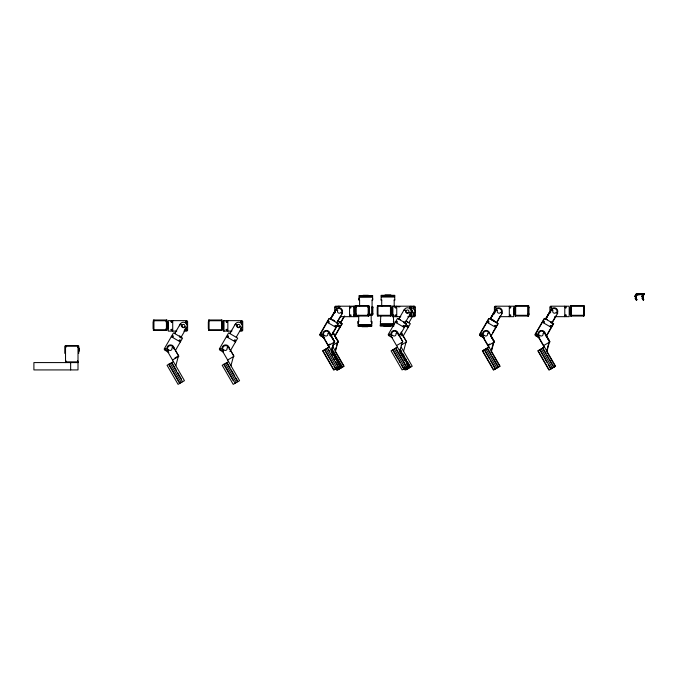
<?xml version="1.0" encoding="UTF-8"?>
<svg xmlns="http://www.w3.org/2000/svg" width="678" height="678" viewBox="0 0 678 678"><rect width="100%" height="100%" fill="white"/><g stroke="black" fill="none" stroke-linecap="round" stroke-linejoin="round"><path stroke-width="1.02" d="M153.203 328.694L153.203 321.779M167.169 328.788L167.169 321.686M208.332 328.694L208.332 321.779M222.299 328.788L222.299 321.686M355.111 313.397L355.111 314.473L355.111 307.117L355.111 308.193M355.297 311.846L355.297 316.033L368.891 316.033L368.891 305.558L355.297 305.558L355.297 309.753M358.687 315.287L358.687 321.94L358.137 321.94M359.586 306.134L359.586 299.998L359.035 299.998M369.078 313.6L369.078 314.456L369.078 307.134L369.078 307.99M371.18 314.863L371.18 321.94L371.739 321.94M368.959 314.956L372.078 314.956L372.078 299.998L372.629 299.998M372.629 295.583L372.629 300.066L372.078 300.066M372.815 314.346L372.815 313.456M372.815 307.922L372.815 306.99L372.815 314.389M377.231 314.253L377.231 307.337M391.198 314.346L391.198 307.244M514.848 313.397L514.848 314.473L514.848 307.117L514.848 308.193M528.815 313.6L528.815 314.456L528.815 307.134L528.815 307.99M570.325 313.397L570.325 314.473L570.325 307.117L570.325 308.193M570.512 311.846L570.512 316.033L584.114 316.033L584.114 305.558L570.512 305.558L570.512 309.753M584.292 313.6L584.292 314.456L584.292 307.134L584.292 307.99M335.237 311.736L335.288 310.778M635.888 296.676L635.193 296.608L635.625 296.201M635.311 296.362L635.854 297.049L636.786 295.447L635.845 294.922C632.972 296.049 636.964 297.464 635.354 296.811M636.074 298.21L636.354 297.303C635.125 295.023 635.091 297.286 635.574 296.345M635.439 296.142L635.71 296.727M642.532 296.532L642.168 296.294M635.337 296.659L635.862 296.311L635.727 297.006M638.337 293.693C631.879 294.218 639.651 295.294 636.506 293.888C636.566 294.32 635.879 295.066 638.337 294.744L638.278 293.693M643.947 294.481C641.261 294.133 647.507 293.26 642.168 293.693L642.168 294.744C644.549 294.498 644.032 293.354 643.914 294.659M643.507 294.26L643.998 294.396L643.447 295.354L642.812 294.989M643.922 294.388L643.608 293.862M175.814 365.73L178.238 356.696M230.944 365.73L233.368 356.696M331.373 351.289L333.788 342.254M331.72 351.289L334.135 342.254M335.381 350.289L336.186 347.272M336.72 345.272L337.534 342.254M335.457 351.289L337.873 342.254M399.842 351.289L402.257 342.254M403.579 351.289L406.003 342.254M493.533 342.254L491.109 351.289L499.745 366.247L493.381 369.925L482.355 350.831L488.719 347.153L482.473 336.339M491.457 351.289L493.881 342.254M546.858 350.289L549.01 342.254M546.934 351.289L549.358 342.254M642.922 298.21L643.159 297.303L642.261 296.142L643.786 299.701L643.151 300.066L642.049 298.159L642.685 297.795M636.998 293.905L636.481 294.345L637.117 294.269M542.892 321.787L543.409 321.27M636.515 294.032L637.193 294.396L636.6 295.354M643.541 294.184L642.837 294.938M175.017 333.051L180.255 323.982L181.831 324.898A1.848 1.848 0 0 0 182.509 327.423A1.848 1.848 0 0 0 185.035 326.745L186.611 327.652L181.102 337.203M175.305 350.687L182.56 338.119L173.492 332.881L164.212 348.95L164.483 349.958L168.814 352.458M230.147 333.051L235.385 323.982L236.961 324.898A1.848 1.848 0 0 0 237.639 327.423A1.848 1.848 0 0 0 240.165 326.745L241.749 327.652L236.232 337.203M229.927 351.568L237.69 338.119L228.622 332.881L219.341 348.95L219.613 349.958L223.511 352.213M329.05 318.44L319.77 334.517L320.033 335.517L323.931 337.771M330.567 318.609L335.288 310.448M330.915 318.609L336.152 309.541L337.737 310.456A1.848 1.848 0 0 0 338.407 312.982A1.848 1.848 0 0 0 340.941 312.304L342.517 313.211L337.008 322.762M336.661 322.762L340.602 315.94M331.364 335.373L337.678 324.44M331.203 336.246L338.466 323.677L329.389 318.44L320.109 334.517L320.38 335.517L324.711 338.017M340.67 322.287L343.907 316.685M344.687 315.94L340.746 322.762L338.017 321.186M334.601 336.246L339.653 327.499M340.093 326.728L341.856 323.677M334.94 336.246L342.204 323.677L337.669 321.058M399.037 318.609L404.274 309.541L405.859 310.456A1.848 1.848 0 0 0 406.537 312.982A1.848 1.848 0 0 0 409.063 312.304L410.639 313.211L405.13 322.762M399.325 336.246L406.588 323.677L397.52 318.44L388.24 334.517L388.502 335.517L392.401 337.771M411.199 313.228A1.848 1.848 0 0 0 412.8 312.304L414.377 313.211L408.868 322.762L406.139 321.186M403.071 336.246L410.326 323.677L405.791 321.058M488.787 318.44L479.507 334.517L479.778 335.517L484.109 338.017M490.313 318.609L494.499 311.355M496.398 322.762L500.339 315.94M490.601 336.246L491.609 334.5M492.618 332.745L495.652 327.499M496.093 326.728L497.855 323.677M490.948 336.246L498.203 323.677L489.135 318.44L479.855 334.517L480.126 335.517L484.456 338.017M544.265 318.44L534.984 334.517L535.256 335.517L539.586 338.017M545.79 318.609L549.977 311.355L545.51 319.084M546.137 318.609L551.375 309.541L552.951 310.456A1.848 1.848 0 0 0 553.629 312.982A1.848 1.848 0 0 0 556.155 312.304L557.731 313.211L552.223 322.762M552.155 322.287L555.816 315.94M546.078 336.246L551.129 327.499M551.57 326.728L553.333 323.677M546.426 336.246L553.68 323.677L544.612 318.44L535.332 334.517L535.603 335.517L539.502 337.771M635.998 294.938L636.549 294.032L635.964 294.989M642.515 296.269L642.668 297.049L643.6 295.447L642.685 294.922L641.761 296.532L642.566 297.083L642.024 296.515L642.566 296.176M174.738 333.525L176.602 330.339M229.867 333.525L231.732 330.339M330.296 319.084L335.347 310.431M330.635 319.084L335.186 311.295M398.766 319.084L400.283 316.49M490.033 319.084L494.584 311.295M494.423 312.16L490.38 319.084L496.745 322.762L502.262 313.211L500.678 312.304A1.848 1.848 0 0 1 498.152 312.982A1.848 1.848 0 0 1 497.474 310.456L495.898 309.541L490.66 318.609L494.296 320.711M545.858 319.084L550.409 311.295M186.069 328.474L186.653 327.711M241.199 328.474L241.783 327.711M410.097 314.033L410.682 313.27M413.834 314.033L414.419 313.27M643.371 295.735L642.558 295.311M337.517 306.931L338.254 306.193M338.415 306.931L339.153 306.193M413.741 316.668L414.47 315.931M642.481 296.854L642.702 296.311L642.261 296.566M321.55 335.229L320.508 335.229M487.753 321.347L487.482 322.347M480.405 334.076C482.041 339.89 481.566 329.584 480.931 335.424M535.883 334.076C534.527 335.144 537.239 336.195 537.332 334.712C537.018 332.856 534.739 335.135 536.595 335.449M636.439 295.616L635.625 295.303M167.178 350.78L168.644 349.679A1.839 1.839 0 0 0 170.771 350.365L171.195 350.145A1.839 1.839 0 0 0 171.881 348.009L173.314 346.805L178.873 356.331L172.509 360.001M174.958 357.95L178.594 355.857L175.449 350.407M173.424 361.594L167.059 365.273L178.085 384.367L184.45 380.689L166.991 350.458M222.308 350.78L223.774 349.679A1.839 1.839 0 0 0 225.901 350.365L226.333 350.145A1.839 1.839 0 0 0 227.011 348.009L228.444 346.805L234.003 356.331L227.639 360.001M228.554 361.594L222.189 365.273L233.215 384.367L239.58 380.689L222.13 350.458M328.135 345.085L329.949 344.034M328.406 345.56L334.771 341.89L329.211 332.364L327.788 333.568A1.839 1.839 0 0 1 327.101 335.703L326.677 335.924A1.839 1.839 0 0 1 324.542 335.237L322.898 336.017L340.356 366.247L333.983 369.925L322.965 350.831L329.33 347.153M332.966 345.094L338.517 341.89L332.957 332.364M331.796 347.89L333.067 347.153L344.093 366.247L337.729 369.925L336.678 368.112M335.229 369.01L333.644 369.925L322.618 350.831L328.983 347.153L322.736 336.339M335.551 368.824L340.009 366.247L331.084 350.789M338.076 369.01L336.483 369.925L324.872 349.729M338.424 369.01L336.83 369.925L335.779 368.112M341.288 367.357L342.56 366.62M396.528 345.56L402.901 341.89L397.342 332.364L395.91 333.568A1.839 1.839 0 0 1 395.223 335.703L394.799 335.924A1.839 1.839 0 0 1 392.672 335.237L391.02 336.017L408.478 366.247L402.113 369.925L391.087 350.831L397.452 347.153M401.088 345.094L406.639 341.89L401.079 332.364M406.546 369.01L404.952 369.925L403.902 368.112M406.859 368.824L408.563 367.84M487.872 345.085L489.694 344.034M488.152 345.56L494.516 341.89L488.957 332.364L487.524 333.568A1.839 1.839 0 0 1 486.846 335.703L486.414 335.924A1.839 1.839 0 0 1 484.287 335.237L482.634 336.017L500.093 366.247L493.728 369.925L482.702 350.831L489.067 347.153M543.629 345.56L549.994 341.89L544.434 332.364L543.002 333.568A1.839 1.839 0 0 1 542.315 335.703L541.891 335.924A1.839 1.839 0 0 1 539.764 335.237L538.112 336.017L555.57 366.247L549.205 369.925L538.179 350.831L544.544 347.153M635.744 297.634L636.413 297.269L635.828 296.311M635.244 296.693L636.973 299.701L636.303 300.066L635.201 298.159L635.871 297.795M642.591 297.634L643.227 297.269L642.668 296.311M642.625 296.888L642.456 296.65M338.347 306.753L339.085 306.753M339.246 306.753L339.975 306.753M353.043 306.753L353.78 306.753M398.206 306.753L398.944 306.753M399.105 306.753L399.842 306.753M412.91 306.753L413.648 306.753M321.033 333.974L320.321 334.898M642.041 293.633L640.676 293.633L640.735 294.676L642.041 294.676M385.011 294.955L390.892 294.955M362.993 295.294L368.383 295.294M372.629 295.659L359.035 295.583L359.035 300.066L359.586 300.066M385.011 295.642L390.892 295.642M381.155 296.006L394.749 296.006M372.078 296.21L359.586 296.133L359.586 297.311L372.078 297.235L372.078 296.133M381.706 296.557L394.198 296.557M381.155 299.727L381.706 299.727L381.706 306.481M394.749 299.727L394.198 299.727L394.198 306.803M381.706 300.413L381.155 300.413L381.155 295.32L394.749 295.32L394.749 300.413L394.198 300.413M355.95 306.193L335.415 306.193L334.678 306.931L334.678 313.236M355.848 306.295L368.34 306.295M377.968 306.295L390.46 306.295M515.585 306.295L528.086 306.295M571.062 306.295L583.555 306.295M368.959 314.143L372.078 314.143M391.079 314.617L393.155 314.567M368.959 314.88L372.078 314.88M355.848 315.295L368.34 315.295M377.968 315.295L390.46 315.295M391.079 315.304L393.155 315.304M515.585 315.295L528.086 315.295M571.062 315.295L583.555 315.295M340.466 316.668L357.713 316.668M400.791 316.668L392.333 316.668L392.333 306.193L414.631 306.193L415.368 306.931L415.368 315.931L414.631 316.668L411.605 316.668M407.859 316.668L410.893 316.668L411.631 315.931L411.631 306.931L410.893 306.193M500.203 316.668L513.712 316.668L513.712 306.193L495.152 306.193L494.415 306.931L494.415 313.931M554.672 316.668L569.189 316.668L569.189 306.193L550.629 306.193L549.892 306.931L549.892 313.236M153.94 320.736L166.432 320.736M209.07 320.736L221.57 320.736M358.687 321.355L358.137 321.355L358.137 326.347L371.739 326.347L371.739 321.355L371.18 321.355M380.256 321.677L380.807 321.677M393.308 321.677L393.859 321.677M380.807 324.44L393.308 324.44M380.807 324.779L393.308 324.779M358.687 325.211L371.18 325.211M380.256 325.33L393.859 325.33L393.308 315.872M358.137 325.762L371.739 325.762M384.112 325.703L389.994 325.703M361.993 326.126L367.874 326.126M393.859 326.093L380.256 326.093L380.807 315.617M384.112 326.457L389.994 326.457M361.993 326.72L367.874 326.72M153.94 329.737L166.432 329.737M209.07 329.737L221.57 329.737M176.763 331.11L168.305 331.11L168.305 320.635L186.865 320.635L187.603 321.372L187.603 330.372L186.865 331.11L183.84 331.11M231.893 331.11L223.443 331.11L223.443 320.635L242.004 320.635L242.732 321.372L242.732 330.372L242.004 331.11L239.978 331.11M65.529 346.238L78.021 346.238M65.529 361.857L78.021 361.857M78.021 362.594L33.9 362.577L33.9 369.925L78.004 369.925L78.021 345.509L65.529 345.509L65.529 362.594M328.567 321.27L327.745 321.609L327.745 322.347M639.295 293.905L638.998 294.413M642.608 295.066L643.515 295.591M635.761 295.066L636.701 295.591M546.782 319.27L547.527 319.702M551.129 321.779L551.875 322.211M550.689 322.584L553.409 324.152M542.408 322.262L551.477 327.499M492.05 319.702L493.194 320.363M486.931 322.262L495.999 327.499M399.689 319.27L400.435 319.702M404.037 321.779L404.783 322.211M403.588 322.584L406.308 324.152M405.402 325.923L408.122 327.499M395.308 322.262L404.385 327.499M339.653 321.779L340.398 322.211M339.203 322.584L341.924 324.152M332.737 319.66L334.551 320.711M333.449 320.363L334.771 321.118M336.305 322.626L338.119 323.677M336.373 325.398L340 327.499M327.186 322.262L336.263 327.499M226.418 336.703L235.486 341.941M179.484 335.915L180.67 336.602M179.56 337.025L181.382 338.068M171.288 336.703L180.356 341.941M413.741 306.193L414.47 306.931M413.834 308.837L414.419 309.592M410.097 308.837L410.682 309.592M241.199 323.27L241.783 324.033M186.069 323.27L186.653 324.033M546.104 335.83L549.366 341.415L546.222 335.966M490.635 335.83L494.169 341.89M334.627 335.83L336.305 338.695L334.746 335.966M336.652 339.288L337.661 341.026M337.89 341.415L338.169 341.89M330.983 335.983L334.424 341.89M642.49 297.905L643.625 299.795M642.363 297.973L643.464 299.888M642.236 298.049L643.303 299.981M635.71 297.888L636.812 299.795L635.642 297.905M635.515 297.973L636.65 299.888M635.388 298.049L636.498 299.981M635.235 298.159L636.337 300.066M546.044 335.059L549.714 341.415M546.587 351.289L555.223 366.247L548.858 369.925L537.832 350.831L544.197 347.153L537.764 336.017M542.951 348.077L546.104 353.526M547.154 355.348L548.205 357.17M549.256 358.984L553.977 367.171M542.637 348.255L553.663 367.357M541.366 348.992L552.384 368.086M540.086 349.729L551.112 368.824M539.773 349.907L547.121 362.645M548.171 364.459L550.799 369.01M490.575 335.059L494.237 341.415M490.745 335.966L493.889 341.415M487.474 348.077L491.152 354.441M492.203 356.255L498.5 367.171M487.16 348.255L498.186 367.357M485.889 348.992L496.915 368.086M484.609 349.729L495.635 368.824M484.295 349.907L489.541 359.001M490.592 360.823L495.321 369.01M403.215 335.966L406.359 341.415M398.952 335.059L402.622 341.415M401.19 347.153L412.216 366.247L405.851 369.925L404.8 368.112M400.647 349.89L401.698 351.713M402.749 353.526L404.325 356.255M405.376 358.077L406.427 359.891M407.478 361.713L410.622 367.171M399.808 349.17L410.309 367.357M399.579 351.721L402.732 357.179M403.783 358.993L404.834 360.815M406.41 363.544L409.029 368.086M395.859 348.077L407.758 368.824M395.545 348.255L406.571 367.357M406.393 367.188L407.444 369.01M394.265 348.992L405.291 368.086M392.994 349.729L404.02 368.824M392.681 349.907L397.927 359.001M398.978 360.823L400.028 362.645M401.079 364.459L403.707 369.01M334.568 335.059L338.237 341.415M331.356 335.966L334.5 341.415M331.008 335.966L333.627 340.509M335.11 351.289L343.746 366.247L337.381 369.925L336.33 368.112M332.525 349.89L342.5 367.171M331.678 349.17L342.178 367.357M331.457 351.721L333.559 355.357M334.61 357.179L335.661 358.993M337.237 361.721L340.907 368.086M328.788 349.89L329.839 351.713M330.889 353.526L332.457 356.255M333.508 358.077L334.559 359.891M335.61 361.713L338.763 367.171M338.585 367.001L339.636 368.824M327.415 348.255L338.441 367.357M326.143 348.992L337.169 368.086M325.076 350.823L332.957 364.459M334 366.281L335.576 369.01M230.062 349.501L233.724 355.857M226.969 362.518L230.113 367.968M231.164 369.79L234.842 376.154M235.893 377.977L237.47 380.705M226.647 362.696L237.673 381.799M225.376 363.433L236.402 382.528M224.104 364.171L235.13 383.265M223.782 364.349L233.232 380.722M171.831 362.518L176.56 370.697M177.611 372.519L181.28 378.883M171.517 362.696L182.543 381.799M170.246 363.433L181.263 382.528M168.966 364.171L179.992 383.265M168.653 364.349L179.678 383.451M642.608 293.693L642.608 294.744M642.337 293.693L642.227 294.744M641.981 293.633L641.981 294.676M639.769 293.633L639.769 294.676M638.168 293.693L638.168 294.744M637.896 293.693L637.896 294.744M584.114 306.015L584.114 307.49M584.114 314.1L584.114 315.575M583.555 313.6L583.555 305.558L583.555 316.033L583.555 313.939M571.062 313.397L571.062 305.558L571.062 316.033L571.062 313.939M570.512 306.015L570.512 307.49M570.512 314.1L570.512 315.575M569.554 308.49L569.554 314.372M564.782 306.193L564.782 316.668M528.637 306.015L528.637 307.49M528.637 314.1L528.637 315.575M528.086 313.6L528.086 305.558L528.086 316.033L528.086 313.939M515.585 313.397L515.585 305.558L515.585 316.033L515.585 313.939M515.034 307.651L515.034 305.558L528.637 305.558L528.637 316.033L515.034 316.033L515.034 313.939M514.119 309.329L514.119 312.27M514.077 308.49L514.077 314.372M509.305 306.193L509.305 316.668M396.749 306.193L396.749 316.668M392.884 306.193L392.884 316.668M391.969 308.49L391.969 314.372M391.011 309.753L391.011 305.558L377.417 305.558L377.417 307.651M391.011 311.846L391.011 316.033L377.417 316.033L377.417 313.939M390.46 305.558L390.46 316.033M377.968 305.558L377.968 316.033M372.629 298.252L372.629 299.795M372.078 306.99L372.078 314.956M371.917 307.032L371.917 307.668M371.739 321.626L371.739 323.686M368.891 306.015L368.891 307.49M368.891 314.1L368.891 315.575M368.34 313.6L368.34 305.558L368.34 316.033L368.34 313.939M367.976 306.015L367.976 307.49M367.976 314.1L367.976 315.575M359.035 298.252L359.035 299.795M358.137 321.626L358.137 323.686M356.213 306.015L356.213 307.49M356.213 314.1L356.213 315.575M355.848 313.397L355.848 305.558L355.848 316.033L355.848 313.939M355.297 306.015L355.297 307.49M355.297 314.1L355.297 315.575M354.374 309.329L354.374 312.27M354.34 308.49L354.34 314.372M353.967 306.193L353.967 316.668M349.56 306.193L349.56 316.668M227.85 320.635L227.85 331.11M223.994 320.635L223.994 331.11M223.07 322.931L223.07 328.813M222.121 324.186L222.121 319.999L208.519 319.999L208.519 322.092M222.121 326.288L222.121 330.474L208.519 330.474L208.519 328.381M221.57 319.999L221.57 330.474M209.07 319.999L209.07 330.474M172.721 320.635L172.721 331.11M167.941 322.931L167.941 328.813M166.983 322.092L166.983 319.999L153.389 319.999L153.389 330.474L166.983 330.474L166.983 328.381M166.432 319.999L166.432 330.474M166.068 320.457L166.068 321.931M166.068 328.542L166.068 330.017M153.94 319.999L153.94 330.474M79.487 348.17L79.487 351.111M78.758 345.966L78.758 353.314M77.656 345.966L77.656 347.433M77.656 360.662L77.656 362.137M70.648 362.577L70.648 369.925M65.893 345.966L65.893 347.433M65.893 360.662L65.893 362.137M64.791 346.068L64.791 353.391M331.601 334.517A1.839 1.839 0 0 1 331.195 335.381M333.152 332.017A3.678 3.678 0 0 1 333.746 334.762M411.232 307.761A3.678 3.678 0 0 1 413.072 314.617M411.232 309.965A1.466 1.466 0 0 1 412.707 311.431A1.466 1.466 0 0 1 411.232 312.905M399.317 335.381A1.839 1.839 0 0 1 398.961 335.703M399.749 334.042A1.839 1.839 0 0 1 399.723 334.517M401.274 332.017A3.678 3.678 0 0 1 401.579 335.678M401.029 333.118A2.941 2.941 0 0 1 401.19 333.864M538.595 336.203A3.678 3.678 0 0 1 540.832 330.517A3.678 3.678 0 0 1 545.231 334.762M539.73 337.373A3.678 3.678 0 0 1 538.968 336.788M539.196 335.779A2.941 2.941 0 0 1 540.264 331.491A2.941 2.941 0 0 1 544.383 333.118M556.926 313.812A3.678 3.678 0 0 0 555.689 308.109A3.678 3.678 0 0 0 550.502 310.778L550.46 311.736A3.678 3.678 0 0 0 550.663 312.668M551.231 310.905A2.941 2.941 0 0 1 555.019 308.634A2.941 2.941 0 0 1 556.782 312.685M501.449 313.812A3.678 3.678 0 0 0 500.211 308.109A3.678 3.678 0 0 0 495.025 310.778L494.982 311.736A3.678 3.678 0 0 0 495.186 312.668M495.754 310.905A2.941 2.941 0 0 1 499.542 308.634A2.941 2.941 0 0 1 501.305 312.685M483.117 336.203A3.678 3.678 0 0 1 484.897 330.644A3.678 3.678 0 0 1 489.796 333.805M483.719 335.779A2.941 2.941 0 0 1 484.787 331.491A2.941 2.941 0 0 1 488.906 333.118M324.016 336.915A3.678 3.678 0 0 1 323.398 331.983A3.678 3.678 0 0 1 328.245 330.932A3.678 3.678 0 0 1 329.72 335.678M323.974 335.779A2.941 2.941 0 0 1 325.406 331.339A2.941 2.941 0 0 1 329.322 333.864M403.944 310.482A3.678 3.678 0 0 1 409.732 308.515A3.678 3.678 0 0 1 409.334 314.617M391.494 336.203A3.678 3.678 0 0 1 393.74 330.517A3.678 3.678 0 0 1 398.13 334.762M392.104 335.779A2.941 2.941 0 0 1 393.172 331.491A2.941 2.941 0 0 1 397.283 333.118M335.356 312.38A3.678 3.678 0 0 1 339.703 307.846A3.678 3.678 0 0 1 341.704 313.812M336.246 310.177A2.941 2.941 0 0 1 340.161 308.77A2.941 2.941 0 0 1 341.559 312.685M235.054 324.923A3.678 3.678 0 0 1 240.843 322.957A3.678 3.678 0 0 1 240.436 329.059M223.248 351.357A3.678 3.678 0 0 1 224.384 345.085A3.678 3.678 0 0 1 229.24 349.204M223.206 350.221A2.941 2.941 0 0 1 224.282 345.933A2.941 2.941 0 0 1 228.393 347.56M180.289 324.033A3.678 3.678 0 0 1 186.382 323.635A3.678 3.678 0 0 1 184.416 329.423M179.797 325.872A3.678 3.678 0 0 1 179.916 324.923M168.119 351.357A3.678 3.678 0 0 1 169.254 345.085A3.678 3.678 0 0 1 174.11 349.204M168.076 350.221A2.941 2.941 0 0 1 169.5 345.78A2.941 2.941 0 0 1 173.424 348.306M371.917 314.084L371.917 314.939L371.917 314.151M164.762 348.967C165.661 351.772 166.949 346.983 164.762 348.967M171 321.643C171.898 324.448 173.178 319.66 171 321.643M171 329.728C171.898 332.534 173.178 327.745 171 329.728M172.119 336.229C173.017 339.042 174.297 334.254 172.119 336.229M179.119 340.271C180.017 343.085 181.297 338.297 179.119 340.271M185.696 321.643C186.603 324.448 187.882 319.66 185.696 321.643M185.696 329.728C186.603 332.534 187.882 327.745 185.696 329.728M219.901 348.967C220.799 351.772 222.079 346.983 219.901 348.967M226.13 321.643C227.028 324.448 228.316 319.66 226.13 321.643M226.13 329.728C227.028 332.534 228.316 327.745 226.13 329.728M227.249 336.229C228.147 339.042 229.427 334.254 227.249 336.229M234.249 340.271C235.147 343.085 236.436 338.297 234.249 340.271M240.834 321.643C241.732 324.448 243.012 319.66 240.834 321.643M240.834 329.728C241.732 332.534 243.012 327.745 240.834 329.728M320.669 334.525C321.567 337.33 322.847 332.542 320.669 334.525M328.016 321.787C328.915 324.601 330.203 319.813 328.016 321.787M335.161 307.202C336.059 310.007 337.347 305.219 335.161 307.202M335.017 325.83C335.915 328.644 337.203 323.855 335.017 325.83M338.763 325.83C339.661 328.644 340.941 323.855 338.763 325.83M349.865 307.202C350.763 310.007 352.043 305.219 349.865 307.202M349.865 315.287C350.763 318.092 352.043 313.304 349.865 315.287M353.602 307.202C354.501 310.007 355.781 305.219 353.602 307.202M353.602 315.287C354.501 318.092 355.781 313.304 353.602 315.287M388.791 334.525C389.689 337.33 390.977 332.542 388.791 334.525M395.028 307.202C395.927 310.007 397.206 305.219 395.028 307.202M395.028 315.287C395.927 318.092 397.206 313.304 395.028 315.287M396.138 321.787C397.045 324.601 398.325 319.813 396.138 321.787M403.147 325.83C404.046 328.644 405.325 323.855 403.147 325.83M406.885 325.83C407.783 328.644 409.063 323.855 406.885 325.83M409.724 307.202C410.622 310.007 411.91 305.219 409.724 307.202M409.724 315.287C410.622 318.092 411.91 313.304 409.724 315.287M413.461 307.202C414.368 310.007 415.648 305.219 413.461 307.202M413.461 315.287C414.368 318.092 415.648 313.304 413.461 315.287M487.762 321.787C488.66 324.601 489.94 319.813 487.762 321.787M494.906 307.202C495.804 310.007 497.084 305.219 494.906 307.202M494.762 325.83C495.66 328.644 496.94 323.855 494.762 325.83M509.602 307.202C510.5 310.007 511.788 305.219 509.602 307.202M509.602 315.287C510.5 318.092 511.788 313.304 509.602 315.287M543.239 321.787C544.137 324.601 545.417 319.813 543.239 321.787M550.375 307.202C551.282 310.007 552.562 305.219 550.375 307.202M550.239 325.83C551.138 328.644 552.417 323.855 550.239 325.83M565.079 307.202C565.977 310.007 567.266 305.219 565.079 307.202M565.079 315.287C565.977 318.092 567.266 313.304 565.079 315.287M639.829 293.633L638.464 293.633L638.523 294.676L639.829 294.676L639.829 293.633M394.198 295.871L381.706 295.871L381.706 296.972L394.198 296.972L394.198 295.871M393.308 323.677L380.807 323.677L380.807 325.542L393.308 325.542L393.308 323.677M371.18 324.694L358.687 324.694L358.687 325.796L371.18 325.796L371.18 324.694M406.758 312.702A1.466 1.466 0 0 0 408.97 311.431A1.466 1.466 0 0 0 406.758 310.16A1.466 1.466 0 0 0 406.758 312.702M237.868 327.143A1.466 1.466 0 0 0 240.071 325.872A1.466 1.466 0 0 0 237.868 324.601A1.466 1.466 0 0 0 237.868 327.143M182.738 327.143A1.466 1.466 0 0 0 184.941 325.872A1.466 1.466 0 0 0 182.738 324.601A1.466 1.466 0 0 0 182.738 327.143"/></g></svg>
